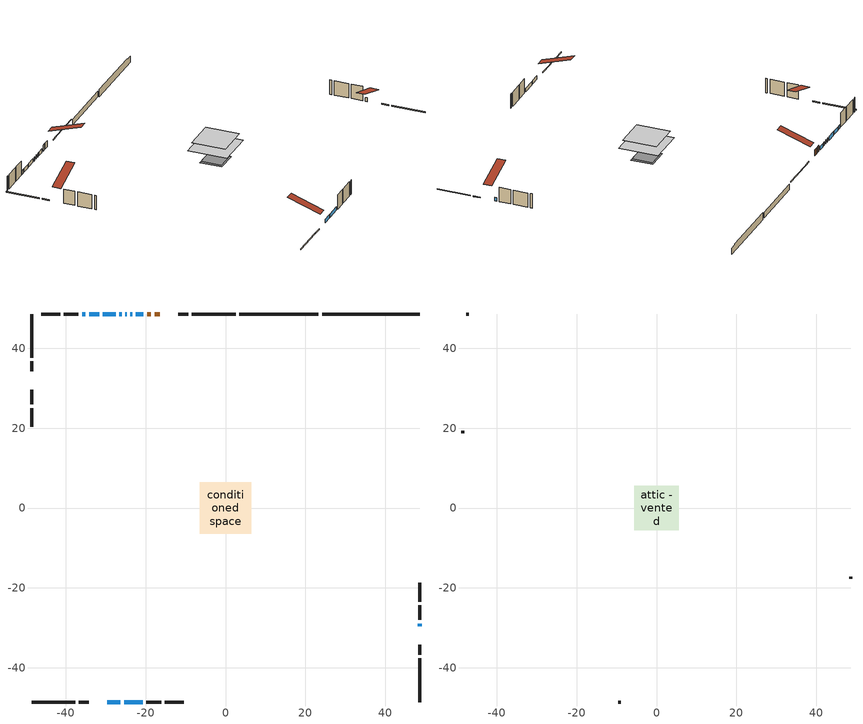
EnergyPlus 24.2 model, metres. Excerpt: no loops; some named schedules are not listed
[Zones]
conditioned space
 floor outside (Floor1 construction): -2.09,-2.09 -2.09,2.09 2.09,2.09 2.09,-2.09 z0.53
 floor adiabatic (AdiabaticFloorConstruction): -6.45,-6.45 -6.45,6.45 6.45,6.45 6.45,-6.45 z2.97
 floor foundation (Slab1 construction): -3.69,-3.69 -3.69,3.69 3.69,3.69 3.69,-3.69 z-1.91
 floor foundation (Slab1 construction 1): -3.33,-3.33 -3.33,3.33 3.33,3.33 3.33,-3.33 z-1.6
 wall outside (RimJoist1 construction): 2.53,48.58 -8.42,48.58 / -48.58,-48.58 -37.64,-48.58 / -48.58,48.58 -48.58,37.64 / 48.58,-48.58 48.58,-37.64 z0.53:0.83
 wall outside (RimJoist2 construction): -9.35,48.58 -11.77,48.58 / -36.71,-48.58 -34.28,-48.58 / -48.58,36.71 -48.58,34.28 / 48.58,-36.71 48.58,-34.28 z0.53:0.83
 wall outside (AdiabaticWallConstruction 1): -16.48,48.58 -17.78,48.58 / -18.71,48.58 -19.62,48.58 z0.53:2.56
 wall outside (AdiabaticWallConstruction): -20.55,48.58 -22.45,48.58 / -23.37,48.58 -23.82,48.58 / -24.75,48.58 -25.09,48.58 / -26.02,48.58 -26.58,48.58 / -29.58,-48.58 -26.31,-48.58 / -27.5,48.58 -30.68,48.58 / -31.61,48.58 -34.18,48.58 / -35.11,48.58 -35.92,48.58 / -25.39,-48.58 -20.72,-48.58 / 48.58,-29.58 48.58,-28.92 z0.53:1.75
 wall outside (Wall1 construction): -36.84,48.58 -40.49,48.58 / -19.79,-48.58 -16.14,-48.58 / -48.58,29.58 -48.58,25.93 / 48.58,-28 48.58,-24.35 z0.53:5.41
 wall outside (Wall2 construction): -41.42,48.58 -46.13,48.58 / -15.22,-48.58 -10.5,-48.58 / -48.58,25 -48.58,20.29 / 48.58,-23.42 48.58,-18.71 z0.53:5.41
 wall foundation (FoundationWall1 construction): 24.2,48.58,-1.91 24.2,48.58,0.53 46.14,48.58,0.53 46.14,48.58,0.14 48.58,48.58,0.14 48.58,48.58,-1.91
 wall foundation (FoundationWall2 construction): 23.27,48.58 3.46,48.58 z-1.6:0.31
 window (WindowConstruction): -20.55,48.58 -22.45,48.58 z0.53:1.75
 window (WindowConstruction 8): -23.37,48.58 -23.82,48.58 z0.53:1.75
 window (WindowConstruction 9): -24.75,48.58 -25.09,48.58 z0.53:1.75
 window (WindowConstruction 1): -26.02,48.58 -26.57,48.58 z0.53:1.75
 window (WindowConstruction 2): -29.58,-48.58 -26.31,-48.58 z0.53:1.75
 window (WindowConstruction 3): -27.5,48.58 -30.68,48.58 z0.53:1.75
 window (WindowConstruction 4): -31.61,48.58 -34.18,48.58 z0.53:1.75
 window (WindowConstruction 5): -35.11,48.58 -35.91,48.58 z0.53:1.75
 window (WindowConstruction 6): -25.39,-48.58 -20.72,-48.58 z0.53:1.75
 window (WindowConstruction 7): 48.58,-29.58 48.58,-28.93 z0.53:1.75
 door (Door): -16.48,48.58 -17.78,48.58 z0.53:2.56
 door (Door 1): -18.71,48.58 -19.62,48.58 z0.53:2.56
 ceiling adiabatic (AdiabaticFloorConstruction): 6.45,-6.45 6.45,6.45 -6.45,6.45 -6.45,-6.45 z2.97
attic - vented
 floor to conditioned space (Floor2 construction Reversed): -5.55,-5.55 -5.55,5.55 5.55,5.55 5.55,-5.55 z5.41
 wall outside (Wall3 construction): -47.06,48.58 -47.65,48.58 / -9.57,-48.58 -8.98,-48.58 / -48.58,19.36 -48.58,18.77 / 48.58,-17.78 48.58,-17.19 z0.53:5.41
 roof outside (Roof1 construction): -15.55,48.58,5.41 -15.55,37.78,9.01 -12.7,37.78,9.01 -12.7,48.58,5.41; -30.5,-48.58,5.41 -30.5,-37.78,9.01 -33.35,-37.78,9.01 -33.35,-48.58,5.41; -48.58,30.5,5.41 -37.78,30.5,9.01 -37.78,33.35,9.01 -48.58,33.35,5.41; 48.58,-30.5,5.41 37.78,-30.5,9.01 37.78,-33.35,9.01 48.58,-33.35,5.41
[Building]
Building 1: Terrain=Suburbs
[Site:Location]
Regina Intl AP_SK: Latitude {deg}=50.43; Longitude {deg}=-104.67; Time Zone {hr}=-6; Elevation {m}=578; Keep Site Location Information=Yes
[Site:GroundTemperature:Shallow]
-2.28208, -4.75844, -4.95676, -3.7816, 0.936024, 5.63167, 9.70254, 12.2813, 12.5004, 10.403, 6.43594, 1.88434
[Site:WaterMainsTemperature]
Calculation Method=Schedule; Temperature Schedule=mains temperature schedule
[Material] Roughness=Rough; Thermal Absorptance=0.9
Name | Thickness {m} | Conductivity {W/m-K} | Density {kg/m3} | Specific Heat {J/kg-K} | Solar Absorptance | Visible Absorptance
asphalt or fiberglass shingles | 0.00635 | 0.162714 | 1121.4 | 1465.45 | 0.84 | 0.84
ceiling loosefill ins | 0.169333 | 0.0480833 | 16.02 | 1046.75 | 0.7 | 0.7
ceiling stud and cavity | 0.1397 | 0.0831627 | 65.682 | 1177.47 | 0.7 | 0.7
concrete 4.0 in. | 0.1016 | 1.803125 | 2242.8 | 837.4 | 0.7 | 0.7
concrete 8.0 in. | 0.2032 | 1.803125 | 2242.8 | 837.4 | 0.7 | 0.7
door material | 0.04445 | 0.0451087 | 512.64 | 1214.23 | 0.7 | 0.7
door material 1 | 0.04445 | 0.188738 | 512.64 | 1214.23 | 0.7 | 0.7
exterior vertical ins | 0.0457286 | 0.029427 | 32.04 | 1214.23 | 0.7 | 0.7
floor covering | 0.0127 | 0.0433444 | 54.468 | 1339.84 | 0.6 | 0.6
floor rigid ins | 0.051816 | 0.029427 | 32.04 | 1214.23 | 0.7 | 0.7
floor rigid ins 1; wall rigid ins | 0.512978 | 0.029427 | 32.04 | 1214.23 | 0.7 | 0.7
floor stud and cavity | 0.1397 | 0.103682 | 92.3553 | 1139.71 | 0.7 | 0.7
floor stud and cavity 1 | 0.1397 | 1.75129 | 37.0049 | 1207.88 | 0.7 | 0.7
furniture material conditioned space 1 | 0.1524 | 0.115458 | 640.8 | 1214.23 | 0.6 | 0.6
gypsum board | 0.0127 | 0.160291 | 801 | 837.4 | 0.6 | 0.6
gypsum board 1 | 0.0127 | 0.160291 | 801 | 837.4 | 0.7 | 0.7
osb sheathing 0.5 in. | 0.0127 | 0.115458 | 512.64 | 1214.23 | 0.7 | 0.7
osb sheathing 0.75 in. | 0.01905 | 0.115458 | 512.64 | 1214.23 | 0.7 | 0.7
osb sheathing 2.0 in. | 0.0508 | 0.115458 | 512.64 | 1214.23 | 0.7 | 0.7
rim joist stud and cavity | 0.0508 | 0.0310022 | 125.044 | 1163.47 | 0.6 | 0.6
rim joist stud and cavity 1 | 0.0508 | 0.271007 | 50.32683 | 1063.81 | 0.6 | 0.6
wall stud and cavity | 0.1397 | 0.092254 | 139.0536 | 1170.24 | 0.7 | 0.7
wall stud and cavity 1 | 0.1397 | 0.0923614 | 139.0536 | 1170.24 | 0.7 | 0.7
wall stud and cavity 2 | 0.0889 | 6.1454 | 50.32683 | 1063.81 | 0.6 | 0.6
wall stud and cavity 3 | 0.0889 | 0.380278 | 52.3479 | 1209.89 | 0.7 | 0.7
wall stud and cavity 4 | 0.0889 | 0.391764 | 83.0341 | 1211.67 | 0.7 | 0.7
wood siding | 0.0254 | 0.102417 | 544.68 | 1172.36 | 0 | 0
wood siding 1 | 0.00254 | 0.102417 | 544.68 | 1172.36 | 0 | 0
wood siding 2; wood siding 3; wood siding 4 | 0.0254 | 0.102417 | 544.68 | 1172.36 | 0.7 | 0.7
[WindowMaterial:SimpleGlazingSystem]
Name | U-Factor {W/m2-K} | Solar Heat Gain Coefficient
WindowMaterial | 2.909975 | 0.68
WindowMaterial 1 | 2.96278 | 0.62
WindowMaterial 2 | 2.918492 | 0.67
WindowMaterial 3 | 2.907136 | 0.61
WindowMaterial 4 | 2.88953 | 0.69
WindowMaterial 5 | 2.941204 | 0.65
WindowMaterial 6 | 2.87193 | 0.71
WindowMaterial 7 | 2.95313 | 0.63
WindowMaterial 8 | 3.01388 | 0.58
WindowMaterial 9 | 3.01899 | 0.57
[Construction]
AdiabaticFloorConstruction: floor stud and cavity 1, floor rigid ins 1, osb sheathing 0.75 in., floor covering
AdiabaticWallConstruction: wood siding 3, wall rigid ins, wall stud and cavity 3, gypsum board
AdiabaticWallConstruction 1: wood siding 4, wall rigid ins, wall stud and cavity 3, gypsum board
Door: door material
Door 1: door material 1
Floor1 construction: floor stud and cavity, floor rigid ins, osb sheathing 0.75 in., floor covering
Floor2 construction Reversed: gypsum board, ceiling stud and cavity, ceiling loosefill ins
FoundationWall1 construction; FoundationWall2 construction: concrete 8.0 in., gypsum board 1
furniture construction conditioned space 1: furniture material conditioned space 1
PartitionWallConstruction: gypsum board, wall stud and cavity 4, gypsum board
RimJoist1 construction: wood siding 2, osb sheathing 2.0 in., rim joist stud and cavity
RimJoist2 construction: wood siding 2, rim joist stud and cavity 1
Roof1 construction: asphalt or fiberglass shingles
Slab1 construction; Slab1 construction 1: concrete 4.0 in.
Wall1 construction: wood siding, osb sheathing 0.5 in., wall stud and cavity, gypsum board
Wall2 construction: wood siding, osb sheathing 0.5 in., wall stud and cavity 1, gypsum board
Wall3 construction: wood siding 1, wall stud and cavity 2
WindowConstruction: WindowMaterial
WindowConstruction 1: WindowMaterial 1
WindowConstruction 2: WindowMaterial 2
WindowConstruction 3: WindowMaterial 3
WindowConstruction 4: WindowMaterial 4
WindowConstruction 5: WindowMaterial 5
WindowConstruction 6: WindowMaterial 6
WindowConstruction 7: WindowMaterial 7
WindowConstruction 8: WindowMaterial 8
WindowConstruction 9: WindowMaterial 9
[Zone] Multiplier=1; Part of Total Floor Area=Yes
Name | Volume {m3}
attic - vented | 71.8963
conditioned space | 662.9
[Space]
Name | Zone | Volume {m3}
attic - vented 1 | attic - vented | 71.8963
conditioned space 1 | conditioned space | 662.9
[ZoneInfiltration:EffectiveLeakageArea]
infil attic - vented 1: Zone or Space=attic - vented 1; Schedule=Always On Discrete; Effective Air Leakage Area {cm2}=3884.21; Stack Coefficient=0.000589513; Wind Coefficient=1.64046e-05
[ZoneMixing]
whole house fan mix: Zone or Space=attic - vented; Schedule=Always On Continuous; Design Flow Rate Calculation Method=Flow/Zone; Design Flow Rate {m3/s}=0; Source Zone or Space=conditioned space
[SurfaceProperty:ExposedFoundationPerimeter] Exposed Perimeter Calculation Method=TotalExposedPerimeter
Name | Total Exposed Perimeter {m}
Slab1 | 24.384
Slab1 1 | 19.812
[InternalMass] Zone or ZoneList=conditioned space; Space or SpaceList=conditioned space 1
Name | Construction | Surface Area {m2}
furniture mass conditioned space 1 | furniture construction conditioned space 1 | 113.056
partition wall mass | PartitionWallConstruction | 282.64
[Lights]
interior lighting: Zone or ZoneList or Space or SpaceList=conditioned space 1; Schedule=interior lighting schedule; Design Level Calculation Method=LightingLevel; Lighting Level {W}=343.2; Return Air Fraction=0; Fraction Radiant=0.6; Fraction Visible=0.2; Fraction Replaceable=1
[People]
occupants: Zone or ZoneList or Space or SpaceList=conditioned space 1; Number of People Schedule=occupants schedule; Number of People Calculation Method=People; Number of People=3; Fraction Radiant=0.314171; Sensible Heat Fraction=0.56303; Activity Level Schedule=occupants activity schedule; Carbon Dioxide Generation Rate {m3/s-W}=0; Enable ASHRAE 55 Comfort Warnings=No; Mean Radiant Temperature Calculation Type=EnclosureAveraged
[ElectricEquipment] Zone or ZoneList or Space or SpaceList=conditioned space 1; Design Level Calculation Method=EquipmentLevel
Name | Schedule | Design Level {W} | Fraction Latent | Fraction Radiant | Fraction Lost
clothes dryer | clothes dryer schedule | 140.772 | 0.015 | 0.081 | 0.85
clothes washer | clothes washer schedule | 32.1985 | 0.03 | 0.162 | 0.7
cooking range | cooking range schedule | 215.147 | 0.08 | 0.432 | 0.2
dishwasher | dishwasher schedule | 66.8632 | 0.3 | 0.18 | 0.4
fridge | fridge schedule | 72.9452 | 0 | 0.6 | 0
mech vent house fan | mech vent house fan schedule | 0 | 0 | 0 | 1
mech vent house fan cfis | mech vent house fan cfis schedule | 0 | 0 | 0 | 0
misc plug loads | misc plug loads schedule | 494.7 | 0.045 | 0.513 | 0.1
whole house fan | Always On Discrete | 0 | 0 | 0 | 1
[OtherEquipment] Zone or ZoneList or Space or SpaceList=conditioned space 1; Design Level Calculation Method=EquipmentLevel
Name | Fuel Type | Schedule | Design Level {W} | Fraction Latent | Fraction Radiant | Fraction Lost
clothes dryer 1 | Electricity | clothes dryer schedule | 0 | 0.015 | 0.081 | 0.85
cooking range 1 | Electricity | cooking range schedule | 0 | 0.08 | 0.432 | 0.2
general water use latent | None | general water use schedule | 62.594 | 1 | 0 | 0
general water use sensible | None | general water use schedule | -61.6891 | 0 | 0.6 | 0
mech vent house fan latent load | None | Always On Discrete | 0 | 1 | 0 | 0
mech vent house fan sensible load | None | Always On Discrete | 0 | 0 | 0 | 0
water heater energy adjustment1 | NaturalGas | Always On Discrete | 0.01 | 0 | 0 | 1
[ZoneInfiltration:DesignFlowRate] Zone or ZoneList or Space or SpaceList=conditioned space 1; Schedule=Always On Discrete; Design Flow Rate Calculation Method=Flow/Zone; Design Flow Rate {m3/s}=0
infil flow; natural vent flow; whole house fan flow
[AvailabilityManager:Scheduled]
furnace airloop Availability Manager: Schedule=Always On Discrete
[Foundation:Kiva] Initial Indoor Air Temperature {C}=21; Wall Depth Below Slab {m}=0.2032
Name | Wall Height Above Grade {m} | Custom Block Material Name 1 | Custom Block Depth 1 {m} | Custom Block X Position 1 {m} | Custom Block Z Position 1 {m}
Foundation Kiva 1 | 0.529986 | exterior vertical ins | 2.43998 | 0.2159 | 0
Foundation Kiva 2 | 0.310012
[Foundation:Kiva:Settings]
Soil Conductivity {W/m-K}=0.849921; Soil Density {kg/m3}=1842.3; Soil Specific Heat {J/kg-K}=418.7; Ground Solar Absorptivity=0.9; Ground Thermal Absorptivity=0.9; Ground Surface Roughness {m}=0.03; Far-Field Width {m}=40; Deep-Ground Boundary Condition=ZeroFlux; Deep-Ground Depth {m}=40; Minimum Cell Dimension {m}=0.2; Maximum Cell Growth Coefficient=3; Simulation Timestep=Timestep
[Exterior:Lights]
exterior lighting: Schedule=exterior lighting schedule; Design Level {W}=75.6
[EnergyManagementSystem:GlobalVariable]
furnace_airloop_Fan_RTF
infil_program_Qfan
infil_program_Qinf
natural_vent_program_Qnv
natural_vent_program_Qwhf
[EnergyManagementSystem:Sensor]
Name | Output:Variable or Output:Meter Index Key | Output:Variable or Output:Meter
airflow_gain | infil flow | Infiltration Sensible Heat Gain Energy
airflow_gain_1 | natural vent flow | Infiltration Sensible Heat Gain Energy
airflow_gain_2 | whole house fan flow | Infiltration Sensible Heat Gain Energy
airflow_loss | infil flow | Infiltration Sensible Heat Loss Energy
airflow_loss_1 | natural vent flow | Infiltration Sensible Heat Loss Energy
airflow_loss_2 | whole house fan flow | Infiltration Sensible Heat Loss Energy
clg_load_cond |  | Cooling:EnergyTransfer:Zone:CONDITIONED SPACE
clg_sp_s; clg_sp_s_1 | cooling setpoint | Schedule Value
clothes_dryer_exhaust_0_sch_s | clothes dryer exhaust 0 schedule | Schedule Value
cool_season | cooling season schedule | Schedule Value
htg_load_cond |  | Heating:EnergyTransfer:Zone:CONDITIONED SPACE
htg_sp_s; htg_sp_s_1 | heating setpoint | Schedule Value
ig_ee_conv | clothes dryer | Electric Equipment Convective Heating Energy
ig_ee_conv_2 | cooking range | Electric Equipment Convective Heating Energy
ig_ee_conv_4 | fridge | Electric Equipment Convective Heating Energy
ig_ee_conv_5 | misc plug loads | Electric Equipment Convective Heating Energy
ig_ee_conv_6 | whole house fan | Electric Equipment Convective Heating Energy
ig_ee_rad | clothes dryer | Electric Equipment Radiant Heating Energy
ig_ee_rad_2 | cooking range | Electric Equipment Radiant Heating Energy
ig_ee_rad_4 | fridge | Electric Equipment Radiant Heating Energy
ig_ee_rad_5 | misc plug loads | Electric Equipment Radiant Heating Energy
ig_ee_rad_6 | whole house fan | Electric Equipment Radiant Heating Energy
ig_lgt_conv | interior lighting | Lights Convective Heating Energy
ig_lgt_rad | interior lighting | Lights Radiant Heating Energy
ig_lgt_vis | interior lighting | Lights Visible Radiation Heating Energy
ig_oe_conv | clothes dryer 1 | Other Equipment Convective Heating Energy
ig_oe_conv_1 | cooking range 1 | Other Equipment Convective Heating Energy
ig_oe_conv_2 | general water use latent | Other Equipment Convective Heating Energy
ig_oe_conv_3 | general water use sensible | Other Equipment Convective Heating Energy
ig_oe_conv_4 | water heater energy adjustment1 | Other Equipment Convective Heating Energy
ig_oe_rad | clothes dryer 1 | Other Equipment Radiant Heating Energy
ig_oe_rad_1 | cooking range 1 | Other Equipment Radiant Heating Energy
ig_oe_rad_2 | general water use latent | Other Equipment Radiant Heating Energy
ig_oe_rad_3 | general water use sensible | Other Equipment Radiant Heating Energy
ig_oe_rad_4 | water heater energy adjustment1 | Other Equipment Radiant Heating Energy
ig_ppl_conv | occupants | People Convective Heating Energy
ig_ppl_rad | occupants | People Radiant Heating Energy
im_conv | furniture mass conditioned space 1 | Surface Inside Face Convection Heat Gain Energy
im_conv_1 | partition wall mass | Surface Inside Face Convection Heat Gain Energy
im_ig | furniture mass conditioned space 1 | Surface Inside Face Internal Gains Radiation Heat Gain Energy
im_ig_1 | partition wall mass | Surface Inside Face Internal Gains Radiation Heat Gain Energy
im_lgt | furniture mass conditioned space 1 | Surface Inside Face Lights Radiation Heat Gain Energy
im_lgt_1 | partition wall mass | Surface Inside Face Lights Radiation Heat Gain Energy
im_sol | furniture mass conditioned space 1 | Surface Inside Face Solar Radiation Heat Gain Energy
im_sol_1 | partition wall mass | Surface Inside Face Solar Radiation Heat Gain Energy
im_surf | furniture mass conditioned space 1 | Surface Inside Face Net Surface Thermal Radiation Heat Gain Energy
im_surf_1 | partition wall mass | Surface Inside Face Net Surface Thermal Radiation Heat Gain Energy
mv_conv | mech vent house fan | Electric Equipment Convective Heating Energy
mv_conv_1 | mech vent house fan cfis | Electric Equipment Convective Heating Energy
mv_conv_2 | mech vent house fan latent load | Other Equipment Convective Heating Energy
mv_conv_3 | mech vent house fan sensible load | Other Equipment Convective Heating Energy
mv_rad | mech vent house fan | Electric Equipment Radiant Heating Energy
mv_rad_1 | mech vent house fan cfis | Electric Equipment Radiant Heating Energy
mv_rad_2 | mech vent house fan latent load | Other Equipment Radiant Heating Energy
mv_rad_3 | mech vent house fan sensible load | Other Equipment Radiant Heating Energy
natural_vent_s | natural vent schedule | Schedule Value
out_pb_s |  | Site Outdoor Air Barometric Pressure
out_wt_s |  | Site Outdoor Air Humidity Ratio
site_vw_s |  | Site Wind Speed
ss_back_out | Window1 | Surface Window Shortwave from Zone Back Out Window Heat Transfer Rate
ss_back_out_1 | Window10 | Surface Window Shortwave from Zone Back Out Window Heat Transfer Rate
ss_back_out_2 | Window11 | Surface Window Shortwave from Zone Back Out Window Heat Transfer Rate
ss_back_out_3 | Window2 | Surface Window Shortwave from Zone Back Out Window Heat Transfer Rate
ss_back_out_4 | Window3 | Surface Window Shortwave from Zone Back Out Window Heat Transfer Rate
ss_back_out_5 | Window5 | Surface Window Shortwave from Zone Back Out Window Heat Transfer Rate
ss_back_out_6 | Window6 | Surface Window Shortwave from Zone Back Out Window Heat Transfer Rate
ss_back_out_7 | Window7 | Surface Window Shortwave from Zone Back Out Window Heat Transfer Rate
ss_back_out_8 | Window8 | Surface Window Shortwave from Zone Back Out Window Heat Transfer Rate
ss_back_out_9 | Window9 | Surface Window Shortwave from Zone Back Out Window Heat Transfer Rate
ss_conv | Door1 | Surface Inside Face Convection Heat Gain Energy
ss_conv_1 | Door2 | Surface Inside Face Convection Heat Gain Energy
ss_conv_10 | Window8 | Surface Inside Face Convection Heat Gain Energy
ss_conv_11 | Window9 | Surface Inside Face Convection Heat Gain Energy
ss_conv_2 | Window1 | Surface Inside Face Convection Heat Gain Energy
ss_conv_3 | Window10 | Surface Inside Face Convection Heat Gain Energy
ss_conv_4 | Window11 | Surface Inside Face Convection Heat Gain Energy
ss_conv_5 | Window2 | Surface Inside Face Convection Heat Gain Energy
ss_conv_6 | Window3 | Surface Inside Face Convection Heat Gain Energy
ss_conv_7 | Window5 | Surface Inside Face Convection Heat Gain Energy
ss_conv_8 | Window6 | Surface Inside Face Convection Heat Gain Energy
ss_conv_9 | Window7 | Surface Inside Face Convection Heat Gain Energy
ss_ig | Door1 | Surface Inside Face Internal Gains Radiation Heat Gain Energy
ss_ig_1 | Door2 | Surface Inside Face Internal Gains Radiation Heat Gain Energy
ss_ig_10 | Window8 | Surface Inside Face Internal Gains Radiation Heat Gain Energy
ss_ig_11 | Window9 | Surface Inside Face Internal Gains Radiation Heat Gain Energy
ss_ig_2 | Window1 | Surface Inside Face Internal Gains Radiation Heat Gain Energy
ss_ig_3 | Window10 | Surface Inside Face Internal Gains Radiation Heat Gain Energy
ss_ig_4 | Window11 | Surface Inside Face Internal Gains Radiation Heat Gain Energy
ss_ig_5 | Window2 | Surface Inside Face Internal Gains Radiation Heat Gain Energy
ss_ig_6 | Window3 | Surface Inside Face Internal Gains Radiation Heat Gain Energy
ss_ig_7 | Window5 | Surface Inside Face Internal Gains Radiation Heat Gain Energy
ss_ig_8 | Window6 | Surface Inside Face Internal Gains Radiation Heat Gain Energy
ss_ig_9 | Window7 | Surface Inside Face Internal Gains Radiation Heat Gain Energy
ss_lgt | Door1 | Surface Inside Face Lights Radiation Heat Gain Energy
ss_lgt_1 | Door2 | Surface Inside Face Lights Radiation Heat Gain Energy
ss_sol | Door1 | Surface Inside Face Solar Radiation Heat Gain Energy
ss_sol_1 | Door2 | Surface Inside Face Solar Radiation Heat Gain Energy
ss_surf | Door1 | Surface Inside Face Net Surface Thermal Radiation Heat Gain Energy
ss_surf_1 | Door2 | Surface Inside Face Net Surface Thermal Radiation Heat Gain Energy
ss_surf_10 | Window8 | Surface Inside Face Net Surface Thermal Radiation Heat Gain Energy
ss_surf_11 | Window9 | Surface Inside Face Net Surface Thermal Radiation Heat Gain Energy
ss_surf_2 | Window1 | Surface Inside Face Net Surface Thermal Radiation Heat Gain Energy
ss_surf_3 | Window10 | Surface Inside Face Net Surface Thermal Radiation Heat Gain Energy
ss_surf_4 | Window11 | Surface Inside Face Net Surface Thermal Radiation Heat Gain Energy
ss_surf_5 | Window2 | Surface Inside Face Net Surface Thermal Radiation Heat Gain Energy
ss_surf_6 | Window3 | Surface Inside Face Net Surface Thermal Radiation Heat Gain Energy
ss_surf_7 | Window5 | Surface Inside Face Net Surface Thermal Radiation Heat Gain Energy
ss_surf_8 | Window6 | Surface Inside Face Net Surface Thermal Radiation Heat Gain Energy
ss_surf_9 | Window7 | Surface Inside Face Net Surface Thermal Radiation Heat Gain Energy
ss_trans_in | Window1 | Surface Window Transmitted Solar Radiation Rate
ss_trans_in_1 | Window10 | Surface Window Transmitted Solar Radiation Rate
ss_trans_in_2 | Window11 | Surface Window Transmitted Solar Radiation Rate
ss_trans_in_3 | Window2 | Surface Window Transmitted Solar Radiation Rate
ss_trans_in_4 | Window3 | Surface Window Transmitted Solar Radiation Rate
ss_trans_in_5 | Window5 | Surface Window Transmitted Solar Radiation Rate
ss_trans_in_6 | Window6 | Surface Window Transmitted Solar Radiation Rate
ss_trans_in_7 | Window7 | Surface Window Transmitted Solar Radiation Rate
ss_trans_in_8 | Window8 | Surface Window Transmitted Solar Radiation Rate
ss_trans_in_9 | Window9 | Surface Window Transmitted Solar Radiation Rate
ss_trans_out | Window1 | Surface Inside Face Initial Transmitted Diffuse Transmitted Out Window Solar Radiation Rate
ss_trans_out_1 | Window10 | Surface Inside Face Initial Transmitted Diffuse Transmitted Out Window Solar Radiation Rate
ss_trans_out_2 | Window11 | Surface Inside Face Initial Transmitted Diffuse Transmitted Out Window Solar Radiation Rate
ss_trans_out_3 | Window2 | Surface Inside Face Initial Transmitted Diffuse Transmitted Out Window Solar Radiation Rate
ss_trans_out_4 | Window3 | Surface Inside Face Initial Transmitted Diffuse Transmitted Out Window Solar Radiation Rate
ss_trans_out_5 | Window5 | Surface Inside Face Initial Transmitted Diffuse Transmitted Out Window Solar Radiation Rate
ss_trans_out_6 | Window6 | Surface Inside Face Initial Transmitted Diffuse Transmitted Out Window Solar Radiation Rate
ss_trans_out_7 | Window7 | Surface Inside Face Initial Transmitted Diffuse Transmitted Out Window Solar Radiation Rate
ss_trans_out_8 | Window8 | Surface Inside Face Initial Transmitted Diffuse Transmitted Out Window Solar Radiation Rate
ss_trans_out_9 | Window9 | Surface Inside Face Initial Transmitted Diffuse Transmitted Out Window Solar Radiation Rate
s_conv | Floor1 | Surface Inside Face Convection Heat Gain Energy
s_conv_1 | Floor2 | Surface Inside Face Convection Heat Gain Energy
s_conv_10 | RimJoist2:0 | Surface Inside Face Convection Heat Gain Energy
s_conv_11 | RimJoist2:180 | Surface Inside Face Convection Heat Gain Energy
s_conv_12 | RimJoist2:270 | Surface Inside Face Convection Heat Gain Energy
s_conv_13 | RimJoist2:90 | Surface Inside Face Convection Heat Gain Energy
s_conv_14 | Slab1 | Surface Inside Face Convection Heat Gain Energy
s_conv_15 | Slab1 1 | Surface Inside Face Convection Heat Gain Energy
s_conv_16 | Wall1:0 | Surface Inside Face Convection Heat Gain Energy
s_conv_17 | Wall1:180 | Surface Inside Face Convection Heat Gain Energy
s_conv_18 | Wall1:270 | Surface Inside Face Convection Heat Gain Energy
s_conv_19 | Wall1:90 | Surface Inside Face Convection Heat Gain Energy
s_conv_2 | FoundationWall1 | Surface Inside Face Convection Heat Gain Energy
s_conv_20 | Wall2:0 | Surface Inside Face Convection Heat Gain Energy
s_conv_21 | Wall2:180 | Surface Inside Face Convection Heat Gain Energy
s_conv_22 | Wall2:270 | Surface Inside Face Convection Heat Gain Energy
s_conv_23 | Wall2:90 | Surface Inside Face Convection Heat Gain Energy
s_conv_3 | FoundationWall2 | Surface Inside Face Convection Heat Gain Energy
s_conv_4 | inferred conditioned ceiling | Surface Inside Face Convection Heat Gain Energy
s_conv_5 | inferred conditioned floor | Surface Inside Face Convection Heat Gain Energy
s_conv_6 | RimJoist1:0 | Surface Inside Face Convection Heat Gain Energy
s_conv_7 | RimJoist1:180 | Surface Inside Face Convection Heat Gain Energy
